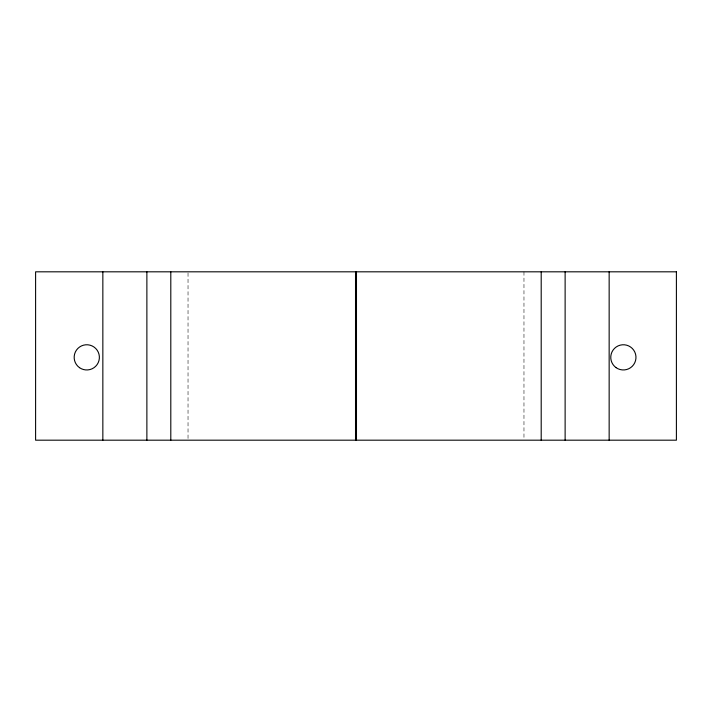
<?xml version="1.0" encoding="UTF-8"?>
<svg xmlns="http://www.w3.org/2000/svg" width="712" height="712" viewBox="0 0 712 712"><rect width="100%" height="100%" fill="white"/><g stroke="black" fill="none" stroke-linecap="round" stroke-linejoin="round"><path stroke-width="0.53" stroke-dasharray="3.56 2.67" d="M523.97 271.815L523.97 439.073M188.03 272.927L188.03 439.073"/><path stroke-width="1.07" d="M609.152 271.815L609.152 440.185M565.123 271.815L565.123 440.185M541.2 271.815L541.2 440.185M356.481 271.815L356.481 440.185M355.519 271.815L355.519 440.185M170.8 271.815L170.8 440.185M146.877 271.815L146.877 440.185M102.848 271.815L102.848 440.185M676.4 271.815L35.6 271.815L35.6 440.185L676.4 440.185L676.4 271.815M616.111 367.668A12.611 12.611 0 0 0 635.923 358.492A12.611 12.611 0 0 0 618.069 345.916A12.611 12.611 0 0 0 616.111 367.668M79.513 367.668A12.611 12.611 0 0 0 99.333 358.492A12.611 12.611 0 0 0 81.48 345.916A12.611 12.611 0 0 0 79.513 367.668"/></g></svg>
